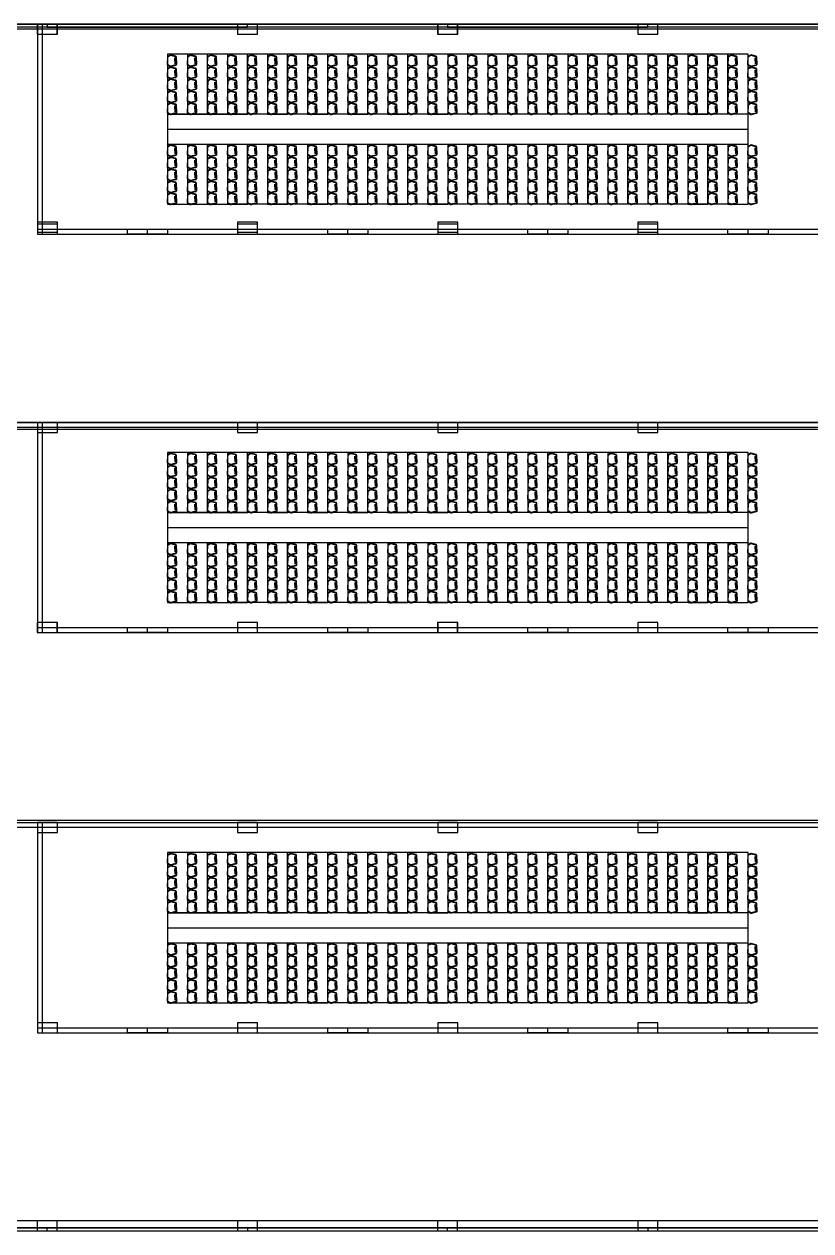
# Model space of a CAD drawing. Header units: millimetres. Extents: x 332 to 5606, y 276 to 1426.
# Drawn here: x 1451.5 to 1490.8, y 731.6 to 791.9 of the extents above; entities that cross this region are included whole.
import ezdxf

# ---------------------------------------------------------------- set-up
doc = ezdxf.new("R2010")
doc.units = ezdxf.units.MM

# ---------------------------------------------------------------- blocks, each defined once
blk = doc.blocks.new('Cadeira-Auditório-P1')
blk.add_line((0, 0.085), (-0.186, 0.085))
for points in [[(-0.235, 0.048), (-0.297, -0.195, 0.19305), (-0.292, -0.232), (-0.235, -0.334, 0.271204), (-0.191, -0.36), (0, -0.36)], [(-0.206, 0.04), (-0.268, -0.203, 0.19305), (-0.266, -0.217), (-0.186, -0.36, 0.221086)], [(0, 0.085), (-0.186, 0.085, 0.342369), (-0.235, 0.048)], [(0, 0.055), (-0.186, 0.055, 0.342369), (-0.206, 0.04, 0.342369)], [(0, 0.085), (0.187, 0.085, -0.342369), (0.235, 0.048)], [(0, 0.055), (0.187, 0.055, -0.342369), (0.206, 0.04, -0.342369)], [(0.235, 0.048), (0.298, -0.195, -0.19305), (0.293, -0.232), (0.236, -0.334, -0.271204), (0.192, -0.36), (0, -0.36)], [(0.206, 0.04), (0.269, -0.203, -0.19305), (0.267, -0.217), (0.187, -0.36, -0.271204)]]:
    blk.add_lwpolyline(points, format="xyb")
for points in [[(-0.145, 0), (0.142, 0)], [(-0.008, 0), (-0.145, 0)]]:
    blk.add_lwpolyline(points)

msp = doc.modelspace()

# ---------------------------------------------------------------- linework, layer by layer
for p, q in [((1552.766, 791.878), (1432.466, 791.878)), ((1442.616, 791.878), (1452.616, 791.878)), ((1453.116, 791.878), (1452.116, 791.878)), ((1452.116, 791.878), (1452.116, 791.378)), ((1453.123, 791.878), (1452.123, 791.878)), ((1452.123, 791.878), (1452.123, 791.378)), ((1452.616, 791.878), (1452.616, 791.728)), ((1453.116, 791.378), (1453.116, 791.878)), ((1453.123, 791.378), (1453.123, 791.878)), ((1463.116, 791.878), (1462.116, 791.878)), ((1462.116, 791.878), (1462.116, 791.378)), ((1463.123, 791.878), (1462.123, 791.878)), ((1462.123, 791.878), (1462.123, 791.378)), ((1462.616, 791.728), (1462.616, 791.878)), ((1462.616, 791.878), (1472.616, 791.878)), ((1463.116, 791.378), (1463.116, 791.878)), ((1463.123, 791.378), (1463.123, 791.878)), ((1473.116, 791.878), (1472.116, 791.878)), ((1472.116, 791.878), (1472.116, 791.378)), ((1473.123, 791.878), (1472.123, 791.878)), ((1472.123, 791.878), (1472.123, 791.378)), ((1472.616, 791.878), (1472.616, 791.728)), ((1473.116, 791.378), (1473.116, 791.878)), ((1473.123, 791.378), (1473.123, 791.878)), ((1483.116, 791.878), (1482.116, 791.878)), ((1482.116, 791.878), (1482.116, 791.378)), ((1483.123, 791.878), (1482.123, 791.878)), ((1482.123, 791.878), (1482.123, 791.378)), ((1482.616, 791.728), (1482.616, 791.878)), ((1482.616, 791.878), (1492.616, 791.878)), ((1483.116, 791.378), (1483.116, 791.878)), ((1483.123, 791.378), (1483.123, 791.878)), ((1552.616, 791.728), (1432.616, 791.728)), ((1452.116, 791.378), (1453.116, 791.378)), ((1452.123, 791.378), (1453.123, 791.378)), ((1452.616, 791.728), (1462.616, 791.728)), ((1462.116, 791.378), (1463.116, 791.378)), ((1462.123, 791.378), (1463.123, 791.378)), ((1472.116, 791.378), (1473.116, 791.378)), ((1472.123, 791.378), (1473.123, 791.378)), ((1472.616, 791.728), (1482.616, 791.728)), ((1482.116, 791.378), (1483.116, 791.378)), ((1482.123, 791.378), (1483.123, 791.378)), ((1453.123, 781.978), (1452.123, 781.978)), ((1452.123, 781.978), (1452.123, 781.478)), ((1453.123, 781.878), (1452.123, 781.878)), ((1452.123, 781.878), (1452.123, 781.378)), ((1453.123, 781.478), (1453.123, 781.978)), ((1453.123, 781.378), (1453.123, 781.878)), ((1463.123, 781.978), (1462.123, 781.978)), ((1462.123, 781.978), (1462.123, 781.478)), ((1463.123, 781.878), (1462.123, 781.878)), ((1462.123, 781.878), (1462.123, 781.378)), ((1463.123, 781.478), (1463.123, 781.978)), ((1463.123, 781.378), (1463.123, 781.878)), ((1473.123, 781.978), (1472.123, 781.978)), ((1472.123, 781.978), (1472.123, 781.478)), ((1473.123, 781.878), (1472.123, 781.878)), ((1472.123, 781.878), (1472.123, 781.378)), ((1473.123, 781.478), (1473.123, 781.978)), ((1473.123, 781.378), (1473.123, 781.878)), ((1483.123, 781.978), (1482.123, 781.978)), ((1482.123, 781.978), (1482.123, 781.478)), ((1483.123, 781.878), (1482.123, 781.878)), ((1482.123, 781.878), (1482.123, 781.378)), ((1483.123, 781.478), (1483.123, 781.978)), ((1483.123, 781.378), (1483.123, 781.878)), ((1452.123, 781.478), (1453.123, 781.478)), ((1452.123, 781.378), (1453.123, 781.378)), ((1462.123, 781.478), (1463.123, 781.478)), ((1462.123, 781.378), (1463.123, 781.378)), ((1472.123, 781.478), (1473.123, 781.478)), ((1472.123, 781.378), (1473.123, 781.378)), ((1482.123, 781.478), (1483.123, 781.478)), ((1482.123, 781.378), (1483.123, 781.378)), ((1453.123, 771.978), (1452.123, 771.978)), ((1452.123, 771.978), (1452.123, 771.478)), ((1453.123, 771.978), (1452.123, 771.978)), ((1452.123, 771.978), (1452.123, 771.478)), ((1453.123, 771.478), (1453.123, 771.978)), ((1453.123, 771.478), (1453.123, 771.978)), ((1463.123, 771.978), (1462.123, 771.978)), ((1462.123, 771.978), (1462.123, 771.478)), ((1463.123, 771.978), (1462.123, 771.978)), ((1462.123, 771.978), (1462.123, 771.478)), ((1463.123, 771.478), (1463.123, 771.978)), ((1463.123, 771.478), (1463.123, 771.978)), ((1473.123, 771.978), (1472.123, 771.978)), ((1472.123, 771.978), (1472.123, 771.478)), ((1473.123, 771.978), (1472.123, 771.978)), ((1472.123, 771.978), (1472.123, 771.478)), ((1473.123, 771.478), (1473.123, 771.978)), ((1473.123, 771.478), (1473.123, 771.978)), ((1483.123, 771.978), (1482.123, 771.978)), ((1482.123, 771.978), (1482.123, 771.478)), ((1483.123, 771.978), (1482.123, 771.978)), ((1482.123, 771.978), (1482.123, 771.478)), ((1483.123, 771.478), (1483.123, 771.978)), ((1483.123, 771.478), (1483.123, 771.978)), ((1452.123, 771.478), (1453.123, 771.478)), ((1452.123, 771.478), (1453.123, 771.478)), ((1462.123, 771.478), (1463.123, 771.478)), ((1462.123, 771.478), (1463.123, 771.478)), ((1472.123, 771.478), (1473.123, 771.478)), ((1472.123, 771.478), (1473.123, 771.478)), ((1482.123, 771.478), (1483.123, 771.478)), ((1482.123, 771.478), (1483.123, 771.478)), ((1453.116, 761.978), (1452.116, 761.978)), ((1452.116, 761.978), (1452.116, 761.478)), ((1453.123, 761.978), (1452.123, 761.978)), ((1452.123, 761.978), (1452.123, 761.478)), ((1453.116, 761.478), (1453.116, 761.978)), ((1453.123, 761.478), (1453.123, 761.978)), ((1463.116, 761.978), (1462.116, 761.978)), ((1462.116, 761.978), (1462.116, 761.478)), ((1463.123, 761.978), (1462.123, 761.978)), ((1462.123, 761.978), (1462.123, 761.478)), ((1463.116, 761.478), (1463.116, 761.978)), ((1463.123, 761.478), (1463.123, 761.978)), ((1473.116, 761.978), (1472.116, 761.978)), ((1472.116, 761.978), (1472.116, 761.478)), ((1473.123, 761.978), (1472.123, 761.978)), ((1472.123, 761.978), (1472.123, 761.478)), ((1473.116, 761.478), (1473.116, 761.978)), ((1473.123, 761.478), (1473.123, 761.978)), ((1483.116, 761.978), (1482.116, 761.978)), ((1482.116, 761.978), (1482.116, 761.478)), ((1483.123, 761.978), (1482.123, 761.978)), ((1482.123, 761.978), (1482.123, 761.478)), ((1483.116, 761.478), (1483.116, 761.978)), ((1483.123, 761.478), (1483.123, 761.978)), ((1452.116, 761.478), (1453.116, 761.478)), ((1452.123, 761.478), (1453.123, 761.478)), ((1462.116, 761.478), (1463.116, 761.478)), ((1462.123, 761.478), (1463.123, 761.478)), ((1472.116, 761.478), (1473.116, 761.478)), ((1472.123, 761.478), (1473.123, 761.478)), ((1482.116, 761.478), (1483.116, 761.478)), ((1482.123, 761.478), (1483.123, 761.478)), ((1453.123, 751.978), (1452.123, 751.978)), ((1452.123, 751.978), (1452.123, 751.478)), ((1453.123, 751.478), (1453.123, 751.978)), ((1463.123, 751.978), (1462.123, 751.978)), ((1462.123, 751.978), (1462.123, 751.478)), ((1463.123, 751.478), (1463.123, 751.978)), ((1473.123, 751.978), (1472.123, 751.978)), ((1472.123, 751.978), (1472.123, 751.478)), ((1473.123, 751.478), (1473.123, 751.978)), ((1483.123, 751.978), (1482.123, 751.978)), ((1482.123, 751.978), (1482.123, 751.478)), ((1483.123, 751.478), (1483.123, 751.978)), ((1452.123, 751.478), (1453.123, 751.478)), ((1462.123, 751.478), (1463.123, 751.478)), ((1472.123, 751.478), (1473.123, 751.478)), ((1482.123, 751.478), (1483.123, 751.478)), ((1453.123, 741.978), (1452.123, 741.978)), ((1452.123, 741.978), (1452.123, 741.478)), ((1453.123, 741.478), (1453.123, 741.978)), ((1463.123, 741.978), (1462.123, 741.978)), ((1462.123, 741.978), (1462.123, 741.478)), ((1463.123, 741.478), (1463.123, 741.978)), ((1473.123, 741.978), (1472.123, 741.978)), ((1472.123, 741.978), (1472.123, 741.478)), ((1473.123, 741.478), (1473.123, 741.978)), ((1483.123, 741.978), (1482.123, 741.978)), ((1482.123, 741.978), (1482.123, 741.478)), ((1483.123, 741.478), (1483.123, 741.978)), ((1452.123, 741.478), (1453.123, 741.478)), ((1462.123, 741.478), (1463.123, 741.478)), ((1472.123, 741.478), (1473.123, 741.478)), ((1482.123, 741.478), (1483.123, 741.478)), ((1453.116, 732.078), (1452.116, 732.078)), ((1452.116, 732.078), (1452.116, 731.578)), ((1453.116, 731.578), (1453.116, 732.078)), ((1463.116, 732.078), (1462.116, 732.078)), ((1462.116, 732.078), (1462.116, 731.578)), ((1463.116, 731.578), (1463.116, 732.078)), ((1473.116, 732.078), (1472.116, 732.078)), ((1472.116, 732.078), (1472.116, 731.578)), ((1473.116, 731.578), (1473.116, 732.078)), ((1483.116, 732.078), (1482.116, 732.078)), ((1482.116, 732.078), (1482.116, 731.578)), ((1483.116, 731.578), (1483.116, 732.078)), ((1432.466, 731.578), (1552.766, 731.578)), ((1432.616, 731.728), (1552.616, 731.728)), ((1442.616, 731.578), (1452.616, 731.578)), ((1452.116, 731.578), (1453.116, 731.578)), ((1452.616, 731.578), (1452.616, 731.728)), ((1452.616, 731.728), (1462.616, 731.728)), ((1462.116, 731.578), (1463.116, 731.578)), ((1462.616, 731.728), (1462.616, 731.578)), ((1462.616, 731.578), (1472.616, 731.578)), ((1472.116, 731.578), (1473.116, 731.578)), ((1472.616, 731.578), (1472.616, 731.728)), ((1472.616, 731.728), (1482.616, 731.728)), ((1482.116, 731.578), (1483.116, 731.578)), ((1482.616, 731.728), (1482.616, 731.578)), ((1482.616, 731.578), (1492.616, 731.578))]:
    msp.add_line(p, q)
at = {"color": 1}
for p, q in [((1452.123, 791.878), (1452.123, 781.378)), ((1452.373, 781.378), (1452.373, 791.878)), ((1542.123, 791.628), (1435.466, 791.628)), ((1452.123, 781.628), (1533.123, 781.628)), ((1452.123, 781.378), (1493.123, 781.378)), ((1452.123, 781.378), (1452.373, 781.378)), ((1452.123, 771.978), (1452.123, 761.478)), ((1452.373, 761.478), (1452.373, 771.978)), ((1542.123, 771.728), (1435.466, 771.728)), ((1452.123, 761.728), (1533.123, 761.728)), ((1452.123, 761.478), (1493.123, 761.478)), ((1452.123, 761.478), (1452.373, 761.478)), ((1452.123, 751.978), (1452.123, 741.478)), ((1452.373, 741.478), (1452.373, 751.978)), ((1542.123, 751.728), (1435.466, 751.728)), ((1452.123, 741.728), (1533.123, 741.728)), ((1452.123, 741.478), (1493.123, 741.478)), ((1452.123, 741.478), (1452.373, 741.478))]:
    msp.add_line(p, q, dxfattribs=at)
at = {"color": 3}
for p, q in [((1462.123, 790.378), (1458.623, 790.378)), ((1458.623, 790.378), (1458.623, 787.378)), ((1458.623, 790.378), (1458.623, 787.378)), ((1459.623, 790.378), (1459.623, 787.378)), ((1459.623, 790.378), (1459.623, 787.378)), ((1460.623, 787.378), (1460.623, 790.378)), ((1460.623, 787.378), (1460.623, 790.378)), ((1461.623, 790.378), (1461.623, 787.378)), ((1461.623, 790.378), (1461.623, 787.378)), ((1486.623, 790.378), (1462.123, 790.378)), ((1462.623, 787.378), (1462.623, 790.378)), ((1462.623, 787.378), (1462.623, 790.378)), ((1463.623, 790.378), (1463.623, 787.378)), ((1463.623, 790.378), (1463.623, 787.378)), ((1464.623, 787.378), (1464.623, 790.378)), ((1464.623, 787.378), (1464.623, 790.378)), ((1465.623, 790.378), (1465.623, 787.378)), ((1465.623, 790.378), (1465.623, 787.378)), ((1466.623, 787.378), (1466.623, 790.378)), ((1466.623, 787.378), (1466.623, 790.378)), ((1467.623, 790.378), (1467.623, 787.378)), ((1467.623, 790.378), (1467.623, 787.378)), ((1468.623, 787.378), (1468.623, 790.378)), ((1468.623, 787.378), (1468.623, 790.378)), ((1469.623, 790.378), (1469.623, 787.378)), ((1469.623, 790.378), (1469.623, 787.378)), ((1470.623, 787.378), (1470.623, 790.378)), ((1470.623, 787.378), (1470.623, 790.378)), ((1471.623, 790.378), (1471.623, 787.378)), ((1471.623, 790.378), (1471.623, 787.378)), ((1472.623, 790.378), (1472.623, 787.378)), ((1472.623, 790.378), (1472.623, 787.378)), ((1473.623, 787.378), (1473.623, 790.378)), ((1473.623, 787.378), (1473.623, 790.378)), ((1474.623, 790.378), (1474.623, 787.378)), ((1474.623, 790.378), (1474.623, 787.378)), ((1475.623, 787.378), (1475.623, 790.378)), ((1475.623, 787.378), (1475.623, 790.378)), ((1476.623, 790.378), (1476.623, 787.378)), ((1476.623, 790.378), (1476.623, 787.378)), ((1477.623, 787.378), (1477.623, 790.378)), ((1477.623, 787.378), (1477.623, 790.378)), ((1478.623, 790.378), (1478.623, 787.378)), ((1478.623, 790.378), (1478.623, 787.378)), ((1479.623, 787.378), (1479.623, 790.378)), ((1479.623, 787.378), (1479.623, 790.378)), ((1480.623, 790.378), (1480.623, 787.378)), ((1480.623, 790.378), (1480.623, 787.378)), ((1481.623, 787.378), (1481.623, 790.378)), ((1481.623, 787.378), (1481.623, 790.378)), ((1482.623, 790.378), (1482.623, 787.378)), ((1482.623, 790.378), (1482.623, 787.378)), ((1483.623, 787.378), (1483.623, 790.378)), ((1483.623, 787.378), (1483.623, 790.378)), ((1484.623, 790.378), (1484.623, 787.378)), ((1484.623, 790.378), (1484.623, 787.378)), ((1485.623, 787.378), (1485.623, 790.378)), ((1485.623, 787.378), (1485.623, 790.378)), ((1486.623, 787.378), (1486.623, 790.378)), ((1486.623, 790.378), (1486.623, 787.378)), ((1487.623, 790.378), (1486.623, 790.378)), ((1487.623, 787.378), (1487.623, 790.378)), ((1458.623, 787.378), (1458.623, 786.628)), ((1486.623, 787.378), (1458.623, 787.378)), ((1458.623, 787.378), (1462.123, 787.378)), ((1459.623, 787.378), (1460.623, 787.378)), ((1461.623, 787.378), (1462.623, 787.378)), ((1487.623, 787.378), (1462.123, 787.378)), ((1463.623, 787.378), (1464.623, 787.378)), ((1465.623, 787.378), (1466.623, 787.378)), ((1467.623, 787.378), (1468.623, 787.378)), ((1469.623, 787.378), (1470.623, 787.378)), ((1471.623, 787.378), (1472.623, 787.378)), ((1484.623, 787.378), (1485.623, 787.378)), ((1487.623, 786.628), (1487.623, 787.378)), ((1458.623, 786.628), (1487.623, 786.628)), ((1458.623, 786.628), (1458.623, 785.878)), ((1487.623, 785.878), (1487.623, 786.628)), ((1458.623, 785.878), (1487.623, 785.878)), ((1458.623, 785.878), (1458.623, 782.878)), ((1458.623, 785.878), (1459.623, 785.878)), ((1459.623, 785.878), (1459.623, 782.878)), ((1460.623, 782.878), (1460.623, 785.878)), ((1460.623, 785.878), (1461.623, 785.878)), ((1461.623, 785.878), (1461.623, 782.878)), ((1462.623, 782.878), (1462.623, 785.878)), ((1462.623, 785.878), (1463.623, 785.878)), ((1463.623, 785.878), (1463.623, 782.878)), ((1464.623, 782.878), (1464.623, 785.878)), ((1464.623, 785.878), (1465.623, 785.878)), ((1465.623, 785.878), (1465.623, 782.878)), ((1466.623, 782.878), (1466.623, 785.878)), ((1466.623, 785.878), (1467.623, 785.878)), ((1467.623, 785.878), (1467.623, 782.878)), ((1468.623, 782.878), (1468.623, 785.878)), ((1468.623, 785.878), (1469.623, 785.878)), ((1469.623, 785.878), (1469.623, 782.878)), ((1470.623, 782.878), (1470.623, 785.878)), ((1470.623, 785.878), (1471.623, 785.878)), ((1471.623, 785.878), (1471.623, 782.878)), ((1472.623, 785.878), (1472.623, 782.878)), ((1473.623, 782.878), (1473.623, 785.878)), ((1474.623, 785.878), (1474.623, 782.878)), ((1475.623, 782.878), (1475.623, 785.878)), ((1476.623, 785.878), (1476.623, 782.878)), ((1477.623, 782.878), (1477.623, 785.878)), ((1478.623, 785.878), (1478.623, 782.878)), ((1479.623, 782.878), (1479.623, 785.878)), ((1480.623, 785.878), (1480.623, 782.878)), ((1481.623, 782.878), (1481.623, 785.878)), ((1482.623, 785.878), (1482.623, 782.878)), ((1483.623, 782.878), (1483.623, 785.878)), ((1484.623, 785.878), (1484.623, 782.878)), ((1485.623, 782.878), (1485.623, 785.878)), ((1486.623, 785.878), (1486.623, 782.878)), ((1487.623, 782.878), (1487.623, 785.878)), ((1458.623, 782.878), (1462.123, 782.878)), ((1459.623, 782.878), (1460.623, 782.878)), ((1461.623, 782.878), (1462.623, 782.878)), ((1486.623, 782.878), (1462.123, 782.878)), ((1463.623, 782.878), (1464.623, 782.878)), ((1465.623, 782.878), (1466.623, 782.878)), ((1467.623, 782.878), (1468.623, 782.878)), ((1469.623, 782.878), (1470.623, 782.878)), ((1471.623, 782.878), (1472.623, 782.878)), ((1484.623, 782.878), (1485.623, 782.878)), ((1486.623, 782.878), (1487.623, 782.878)), ((1456.623, 781.378), (1456.623, 781.628)), ((1456.623, 781.628), (1457.623, 781.628)), ((1457.623, 781.378), (1457.623, 781.628)), ((1457.623, 781.628), (1458.623, 781.628)), ((1458.623, 781.628), (1458.623, 781.378)), ((1466.623, 781.378), (1466.623, 781.628)), ((1466.623, 781.628), (1467.623, 781.628)), ((1467.623, 781.378), (1467.623, 781.628)), ((1467.623, 781.628), (1468.623, 781.628)), ((1468.623, 781.628), (1468.623, 781.378)), ((1476.623, 781.378), (1476.623, 781.628)), ((1476.623, 781.628), (1477.623, 781.628)), ((1477.623, 781.378), (1477.623, 781.628)), ((1477.623, 781.628), (1478.623, 781.628)), ((1478.623, 781.628), (1478.623, 781.378)), ((1486.623, 781.378), (1486.623, 781.628)), ((1486.623, 781.628), (1487.623, 781.628)), ((1487.623, 781.378), (1487.623, 781.628)), ((1487.623, 781.628), (1488.623, 781.628)), ((1488.623, 781.628), (1488.623, 781.378)), ((1457.623, 781.378), (1456.623, 781.378)), ((1458.623, 781.378), (1457.623, 781.378)), ((1467.623, 781.378), (1466.623, 781.378)), ((1468.623, 781.378), (1467.623, 781.378)), ((1477.623, 781.378), (1476.623, 781.378)), ((1478.623, 781.378), (1477.623, 781.378)), ((1487.623, 781.378), (1486.623, 781.378)), ((1488.623, 781.378), (1487.623, 781.378)), ((1462.123, 770.478), (1458.623, 770.478)), ((1458.623, 770.478), (1458.623, 767.478)), ((1458.623, 770.478), (1458.623, 767.478)), ((1459.623, 770.478), (1459.623, 767.478)), ((1459.623, 770.478), (1459.623, 767.478)), ((1460.623, 767.478), (1460.623, 770.478)), ((1460.623, 767.478), (1460.623, 770.478)), ((1461.623, 770.478), (1461.623, 767.478)), ((1461.623, 770.478), (1461.623, 767.478)), ((1486.623, 770.478), (1462.123, 770.478)), ((1462.623, 767.478), (1462.623, 770.478)), ((1462.623, 767.478), (1462.623, 770.478)), ((1463.623, 770.478), (1463.623, 767.478)), ((1463.623, 770.478), (1463.623, 767.478)), ((1464.623, 767.478), (1464.623, 770.478)), ((1464.623, 767.478), (1464.623, 770.478)), ((1465.623, 770.478), (1465.623, 767.478)), ((1465.623, 770.478), (1465.623, 767.478)), ((1466.623, 767.478), (1466.623, 770.478)), ((1466.623, 767.478), (1466.623, 770.478)), ((1467.623, 770.478), (1467.623, 767.478)), ((1467.623, 770.478), (1467.623, 767.478)), ((1468.623, 767.478), (1468.623, 770.478)), ((1468.623, 767.478), (1468.623, 770.478)), ((1469.623, 770.478), (1469.623, 767.478)), ((1469.623, 770.478), (1469.623, 767.478)), ((1470.623, 767.478), (1470.623, 770.478)), ((1470.623, 767.478), (1470.623, 770.478)), ((1471.623, 770.478), (1471.623, 767.478)), ((1471.623, 770.478), (1471.623, 767.478)), ((1472.623, 770.478), (1472.623, 767.478)), ((1472.623, 770.478), (1472.623, 767.478)), ((1473.623, 767.478), (1473.623, 770.478)), ((1473.623, 767.478), (1473.623, 770.478)), ((1474.623, 770.478), (1474.623, 767.478)), ((1474.623, 770.478), (1474.623, 767.478)), ((1475.623, 767.478), (1475.623, 770.478)), ((1475.623, 767.478), (1475.623, 770.478)), ((1476.623, 770.478), (1476.623, 767.478)), ((1476.623, 770.478), (1476.623, 767.478)), ((1477.623, 767.478), (1477.623, 770.478)), ((1477.623, 767.478), (1477.623, 770.478)), ((1478.623, 770.478), (1478.623, 767.478)), ((1478.623, 770.478), (1478.623, 767.478)), ((1479.623, 767.478), (1479.623, 770.478)), ((1479.623, 767.478), (1479.623, 770.478)), ((1480.623, 770.478), (1480.623, 767.478)), ((1480.623, 770.478), (1480.623, 767.478)), ((1481.623, 767.478), (1481.623, 770.478)), ((1481.623, 767.478), (1481.623, 770.478)), ((1482.623, 770.478), (1482.623, 767.478)), ((1482.623, 770.478), (1482.623, 767.478)), ((1483.623, 767.478), (1483.623, 770.478)), ((1483.623, 767.478), (1483.623, 770.478)), ((1484.623, 770.478), (1484.623, 767.478)), ((1484.623, 770.478), (1484.623, 767.478)), ((1485.623, 767.478), (1485.623, 770.478)), ((1485.623, 767.478), (1485.623, 770.478)), ((1486.623, 767.478), (1486.623, 770.478)), ((1486.623, 770.478), (1486.623, 767.478)), ((1487.623, 770.478), (1486.623, 770.478)), ((1487.623, 767.478), (1487.623, 770.478)), ((1458.623, 767.478), (1458.623, 766.728)), ((1486.623, 767.478), (1458.623, 767.478)), ((1458.623, 767.478), (1462.123, 767.478)), ((1459.623, 767.478), (1460.623, 767.478)), ((1461.623, 767.478), (1462.623, 767.478)), ((1487.623, 767.478), (1462.123, 767.478)), ((1463.623, 767.478), (1464.623, 767.478)), ((1465.623, 767.478), (1466.623, 767.478)), ((1467.623, 767.478), (1468.623, 767.478)), ((1469.623, 767.478), (1470.623, 767.478)), ((1471.623, 767.478), (1472.623, 767.478)), ((1484.623, 767.478), (1485.623, 767.478)), ((1487.623, 766.728), (1487.623, 767.478)), ((1458.623, 766.728), (1487.623, 766.728)), ((1458.623, 766.728), (1458.623, 765.978)), ((1487.623, 765.978), (1487.623, 766.728)), ((1458.623, 765.978), (1487.623, 765.978)), ((1458.623, 765.978), (1458.623, 762.978)), ((1458.623, 765.978), (1459.623, 765.978)), ((1459.623, 765.978), (1459.623, 762.978)), ((1460.623, 762.978), (1460.623, 765.978)), ((1460.623, 765.978), (1461.623, 765.978)), ((1461.623, 765.978), (1461.623, 762.978)), ((1462.623, 762.978), (1462.623, 765.978)), ((1462.623, 765.978), (1463.623, 765.978)), ((1463.623, 765.978), (1463.623, 762.978)), ((1464.623, 762.978), (1464.623, 765.978)), ((1464.623, 765.978), (1465.623, 765.978)), ((1465.623, 765.978), (1465.623, 762.978)), ((1466.623, 762.978), (1466.623, 765.978)), ((1466.623, 765.978), (1467.623, 765.978)), ((1467.623, 765.978), (1467.623, 762.978)), ((1468.623, 762.978), (1468.623, 765.978)), ((1468.623, 765.978), (1469.623, 765.978)), ((1469.623, 765.978), (1469.623, 762.978)), ((1470.623, 762.978), (1470.623, 765.978)), ((1470.623, 765.978), (1471.623, 765.978)), ((1471.623, 765.978), (1471.623, 762.978)), ((1472.623, 765.978), (1472.623, 762.978)), ((1473.623, 762.978), (1473.623, 765.978)), ((1474.623, 765.978), (1474.623, 762.978)), ((1475.623, 762.978), (1475.623, 765.978)), ((1476.623, 765.978), (1476.623, 762.978)), ((1477.623, 762.978), (1477.623, 765.978)), ((1478.623, 765.978), (1478.623, 762.978)), ((1479.623, 762.978), (1479.623, 765.978)), ((1480.623, 765.978), (1480.623, 762.978)), ((1481.623, 762.978), (1481.623, 765.978)), ((1482.623, 765.978), (1482.623, 762.978)), ((1483.623, 762.978), (1483.623, 765.978)), ((1484.623, 765.978), (1484.623, 762.978)), ((1485.623, 762.978), (1485.623, 765.978)), ((1486.623, 765.978), (1486.623, 762.978)), ((1487.623, 762.978), (1487.623, 765.978)), ((1458.623, 762.978), (1462.123, 762.978)), ((1459.623, 762.978), (1460.623, 762.978)), ((1461.623, 762.978), (1462.623, 762.978)), ((1486.623, 762.978), (1462.123, 762.978)), ((1463.623, 762.978), (1464.623, 762.978)), ((1465.623, 762.978), (1466.623, 762.978)), ((1467.623, 762.978), (1468.623, 762.978)), ((1469.623, 762.978), (1470.623, 762.978)), ((1471.623, 762.978), (1472.623, 762.978)), ((1484.623, 762.978), (1485.623, 762.978)), ((1486.623, 762.978), (1487.623, 762.978)), ((1456.623, 761.478), (1456.623, 761.728)), ((1456.623, 761.728), (1457.623, 761.728)), ((1457.623, 761.478), (1457.623, 761.728)), ((1457.623, 761.728), (1458.623, 761.728)), ((1458.623, 761.728), (1458.623, 761.478)), ((1466.623, 761.478), (1466.623, 761.728)), ((1466.623, 761.728), (1467.623, 761.728)), ((1467.623, 761.478), (1467.623, 761.728)), ((1467.623, 761.728), (1468.623, 761.728)), ((1468.623, 761.728), (1468.623, 761.478)), ((1476.623, 761.478), (1476.623, 761.728)), ((1476.623, 761.728), (1477.623, 761.728)), ((1477.623, 761.478), (1477.623, 761.728)), ((1477.623, 761.728), (1478.623, 761.728)), ((1478.623, 761.728), (1478.623, 761.478)), ((1486.623, 761.478), (1486.623, 761.728)), ((1486.623, 761.728), (1487.623, 761.728)), ((1487.623, 761.478), (1487.623, 761.728)), ((1487.623, 761.728), (1488.623, 761.728)), ((1488.623, 761.728), (1488.623, 761.478)), ((1457.623, 761.478), (1456.623, 761.478)), ((1458.623, 761.478), (1457.623, 761.478)), ((1467.623, 761.478), (1466.623, 761.478)), ((1468.623, 761.478), (1467.623, 761.478)), ((1477.623, 761.478), (1476.623, 761.478)), ((1478.623, 761.478), (1477.623, 761.478)), ((1487.623, 761.478), (1486.623, 761.478)), ((1488.623, 761.478), (1487.623, 761.478)), ((1462.123, 750.478), (1458.623, 750.478)), ((1458.623, 750.478), (1458.623, 747.478)), ((1458.623, 750.478), (1458.623, 747.478)), ((1459.623, 750.478), (1459.623, 747.478)), ((1459.623, 750.478), (1459.623, 747.478)), ((1460.623, 747.478), (1460.623, 750.478)), ((1460.623, 747.478), (1460.623, 750.478)), ((1461.623, 750.478), (1461.623, 747.478)), ((1461.623, 750.478), (1461.623, 747.478)), ((1486.623, 750.478), (1462.123, 750.478)), ((1462.623, 747.478), (1462.623, 750.478)), ((1462.623, 747.478), (1462.623, 750.478)), ((1463.623, 750.478), (1463.623, 747.478)), ((1463.623, 750.478), (1463.623, 747.478)), ((1464.623, 747.478), (1464.623, 750.478)), ((1464.623, 747.478), (1464.623, 750.478)), ((1465.623, 750.478), (1465.623, 747.478)), ((1465.623, 750.478), (1465.623, 747.478)), ((1466.623, 747.478), (1466.623, 750.478)), ((1466.623, 747.478), (1466.623, 750.478)), ((1467.623, 750.478), (1467.623, 747.478)), ((1467.623, 750.478), (1467.623, 747.478)), ((1468.623, 747.478), (1468.623, 750.478)), ((1468.623, 747.478), (1468.623, 750.478)), ((1469.623, 750.478), (1469.623, 747.478)), ((1469.623, 750.478), (1469.623, 747.478)), ((1470.623, 747.478), (1470.623, 750.478)), ((1470.623, 747.478), (1470.623, 750.478)), ((1471.623, 750.478), (1471.623, 747.478)), ((1471.623, 750.478), (1471.623, 747.478)), ((1472.623, 750.478), (1472.623, 747.478)), ((1472.623, 750.478), (1472.623, 747.478)), ((1473.623, 747.478), (1473.623, 750.478)), ((1473.623, 747.478), (1473.623, 750.478)), ((1474.623, 750.478), (1474.623, 747.478)), ((1474.623, 750.478), (1474.623, 747.478)), ((1475.623, 747.478), (1475.623, 750.478)), ((1475.623, 747.478), (1475.623, 750.478)), ((1476.623, 750.478), (1476.623, 747.478)), ((1476.623, 750.478), (1476.623, 747.478)), ((1477.623, 747.478), (1477.623, 750.478)), ((1477.623, 747.478), (1477.623, 750.478)), ((1478.623, 750.478), (1478.623, 747.478)), ((1478.623, 750.478), (1478.623, 747.478)), ((1479.623, 747.478), (1479.623, 750.478)), ((1479.623, 747.478), (1479.623, 750.478)), ((1480.623, 750.478), (1480.623, 747.478)), ((1480.623, 750.478), (1480.623, 747.478)), ((1481.623, 747.478), (1481.623, 750.478)), ((1481.623, 747.478), (1481.623, 750.478)), ((1482.623, 750.478), (1482.623, 747.478)), ((1482.623, 750.478), (1482.623, 747.478)), ((1483.623, 747.478), (1483.623, 750.478)), ((1483.623, 747.478), (1483.623, 750.478)), ((1484.623, 750.478), (1484.623, 747.478)), ((1484.623, 750.478), (1484.623, 747.478)), ((1485.623, 747.478), (1485.623, 750.478)), ((1485.623, 747.478), (1485.623, 750.478)), ((1486.623, 747.478), (1486.623, 750.478)), ((1486.623, 750.478), (1486.623, 747.478)), ((1487.623, 750.478), (1486.623, 750.478)), ((1487.623, 747.478), (1487.623, 750.478)), ((1458.623, 747.478), (1458.623, 746.728)), ((1486.623, 747.478), (1458.623, 747.478)), ((1458.623, 747.478), (1462.123, 747.478)), ((1459.623, 747.478), (1460.623, 747.478)), ((1461.623, 747.478), (1462.623, 747.478)), ((1487.623, 747.478), (1462.123, 747.478)), ((1463.623, 747.478), (1464.623, 747.478)), ((1465.623, 747.478), (1466.623, 747.478)), ((1467.623, 747.478), (1468.623, 747.478)), ((1469.623, 747.478), (1470.623, 747.478)), ((1471.623, 747.478), (1472.623, 747.478)), ((1484.623, 747.478), (1485.623, 747.478)), ((1487.623, 746.728), (1487.623, 747.478)), ((1458.623, 746.728), (1487.623, 746.728)), ((1458.623, 746.728), (1458.623, 745.978)), ((1487.623, 745.978), (1487.623, 746.728)), ((1458.623, 745.978), (1487.623, 745.978)), ((1458.623, 745.978), (1458.623, 742.978)), ((1458.623, 745.978), (1459.623, 745.978)), ((1459.623, 745.978), (1459.623, 742.978)), ((1460.623, 742.978), (1460.623, 745.978)), ((1460.623, 745.978), (1461.623, 745.978)), ((1461.623, 745.978), (1461.623, 742.978)), ((1462.623, 742.978), (1462.623, 745.978)), ((1462.623, 745.978), (1463.623, 745.978)), ((1463.623, 745.978), (1463.623, 742.978)), ((1464.623, 742.978), (1464.623, 745.978)), ((1464.623, 745.978), (1465.623, 745.978)), ((1465.623, 745.978), (1465.623, 742.978)), ((1466.623, 742.978), (1466.623, 745.978)), ((1466.623, 745.978), (1467.623, 745.978)), ((1467.623, 745.978), (1467.623, 742.978)), ((1468.623, 742.978), (1468.623, 745.978)), ((1468.623, 745.978), (1469.623, 745.978)), ((1469.623, 745.978), (1469.623, 742.978)), ((1470.623, 742.978), (1470.623, 745.978)), ((1470.623, 745.978), (1471.623, 745.978)), ((1471.623, 745.978), (1471.623, 742.978)), ((1472.623, 745.978), (1472.623, 742.978)), ((1473.623, 742.978), (1473.623, 745.978)), ((1474.623, 745.978), (1474.623, 742.978)), ((1475.623, 742.978), (1475.623, 745.978)), ((1476.623, 745.978), (1476.623, 742.978)), ((1477.623, 742.978), (1477.623, 745.978)), ((1478.623, 745.978), (1478.623, 742.978)), ((1479.623, 742.978), (1479.623, 745.978)), ((1480.623, 745.978), (1480.623, 742.978)), ((1481.623, 742.978), (1481.623, 745.978)), ((1482.623, 745.978), (1482.623, 742.978)), ((1483.623, 742.978), (1483.623, 745.978)), ((1484.623, 745.978), (1484.623, 742.978)), ((1485.623, 742.978), (1485.623, 745.978)), ((1486.623, 745.978), (1486.623, 742.978)), ((1487.623, 742.978), (1487.623, 745.978)), ((1458.623, 742.978), (1462.123, 742.978)), ((1459.623, 742.978), (1460.623, 742.978)), ((1461.623, 742.978), (1462.623, 742.978)), ((1486.623, 742.978), (1462.123, 742.978)), ((1463.623, 742.978), (1464.623, 742.978)), ((1465.623, 742.978), (1466.623, 742.978)), ((1467.623, 742.978), (1468.623, 742.978)), ((1469.623, 742.978), (1470.623, 742.978)), ((1471.623, 742.978), (1472.623, 742.978)), ((1484.623, 742.978), (1485.623, 742.978)), ((1486.623, 742.978), (1487.623, 742.978)), ((1456.623, 741.478), (1456.623, 741.728)), ((1456.623, 741.728), (1457.623, 741.728)), ((1457.623, 741.478), (1457.623, 741.728)), ((1457.623, 741.728), (1458.623, 741.728)), ((1458.623, 741.728), (1458.623, 741.478)), ((1466.623, 741.478), (1466.623, 741.728)), ((1466.623, 741.728), (1467.623, 741.728)), ((1467.623, 741.478), (1467.623, 741.728)), ((1467.623, 741.728), (1468.623, 741.728)), ((1468.623, 741.728), (1468.623, 741.478)), ((1476.623, 741.478), (1476.623, 741.728)), ((1476.623, 741.728), (1477.623, 741.728)), ((1477.623, 741.478), (1477.623, 741.728)), ((1477.623, 741.728), (1478.623, 741.728)), ((1478.623, 741.728), (1478.623, 741.478)), ((1486.623, 741.478), (1486.623, 741.728)), ((1486.623, 741.728), (1487.623, 741.728)), ((1487.623, 741.478), (1487.623, 741.728)), ((1487.623, 741.728), (1488.623, 741.728)), ((1488.623, 741.728), (1488.623, 741.478)), ((1457.623, 741.478), (1456.623, 741.478)), ((1458.623, 741.478), (1457.623, 741.478)), ((1467.623, 741.478), (1466.623, 741.478)), ((1468.623, 741.478), (1467.623, 741.478)), ((1477.623, 741.478), (1476.623, 741.478)), ((1478.623, 741.478), (1477.623, 741.478)), ((1487.623, 741.478), (1486.623, 741.478)), ((1488.623, 741.478), (1487.623, 741.478))]:
    msp.add_line(p, q, dxfattribs=at)
at = {"color": 7, "true_color": 0xffffff}
for p, q in [((1552.616, 771.978), (1432.616, 771.978)), ((1552.616, 752.078), (1432.616, 752.078)), ((1552.616, 732.078), (1432.616, 732.078))]:
    msp.add_line(p, q, dxfattribs=at)
at = {"color": 1, "lineweight": -3}
for points in [[(1432.616, 791.878), (1552.616, 791.878), (1552.616, 771.628), (1432.616, 771.628)], [(1432.616, 771.978), (1552.616, 771.978), (1552.616, 751.728), (1432.616, 751.728)], [(1432.616, 751.978), (1552.616, 751.978), (1552.616, 731.728), (1432.616, 731.728)]]:
    msp.add_lwpolyline(points, close=True, dxfattribs=at)

# ---------------------------------------------------------------- block references
at = {"color": 3, "rotation": 270}
for p in [(1458.982, 790.044), (1459.981, 790.044), (1460.986, 790.044), (1461.986, 790.044), (1462.989, 790.044), (1463.99, 790.044), (1464.988, 790.044), (1465.989, 790.044), (1466.99, 790.044), (1467.988, 790.044), (1468.989, 790.044), (1469.99, 790.044), (1470.988, 790.044), (1471.989, 790.044), (1472.99, 790.048), (1473.987, 790.044), (1474.989, 790.044), (1475.99, 790.044), (1476.989, 790.044), (1477.989, 790.044), (1479, 790.044), (1479.995, 790.044), (1480.985, 790.044), (1481.99, 790.044), (1482.991, 790.044), (1483.992, 790.044), (1484.992, 790.044), (1485.989, 790.044), (1486.992, 790.044), (1487.977, 790.042), (1458.98, 789.438), (1459.979, 789.438), (1460.983, 789.438), (1461.984, 789.438), (1462.986, 789.438), (1463.988, 789.438), (1464.986, 789.438), (1465.987, 789.438), (1466.988, 789.438), (1467.986, 789.438), (1468.986, 789.438), (1469.988, 789.438), (1470.986, 789.438), (1471.986, 789.438), (1472.988, 789.441), (1473.985, 789.438), (1474.986, 789.438), (1475.988, 789.438), (1476.986, 789.438), (1477.987, 789.438), (1478.997, 789.438), (1479.993, 789.438), (1480.983, 789.438), (1481.987, 789.438), (1482.988, 789.438), (1483.989, 789.438), (1484.989, 789.438), (1485.987, 789.438), (1486.99, 789.438), (1487.975, 789.436), (1458.988, 788.839), (1459.986, 788.839), (1460.991, 788.839), (1461.992, 788.839), (1462.994, 788.839), (1463.996, 788.839), (1464.993, 788.839), (1465.995, 788.839), (1466.995, 788.839), (1467.994, 788.839), (1468.994, 788.839), (1469.996, 788.839), (1470.994, 788.839), (1471.994, 788.839), (1472.996, 788.842), (1473.993, 788.839), (1474.994, 788.839), (1475.996, 788.839), (1476.994, 788.839), (1477.994, 788.839), (1479.005, 788.839), (1480, 788.839), (1480.991, 788.839), (1481.995, 788.839), (1482.996, 788.839), (1483.997, 788.839), (1484.997, 788.839), (1485.995, 788.839), (1486.997, 788.839), (1487.983, 788.837), (1458.982, 788.239), (1459.981, 788.239), (1460.986, 788.239), (1461.986, 788.239), (1462.989, 788.239), (1463.99, 788.239), (1464.988, 788.239), (1465.989, 788.239), (1466.99, 788.239), (1467.989, 788.239), (1468.989, 788.239), (1469.991, 788.239), (1470.988, 788.239), (1471.989, 788.239), (1472.991, 788.242), (1473.988, 788.239), (1474.989, 788.239), (1475.991, 788.239), (1476.989, 788.239), (1477.989, 788.239), (1479, 788.239), (1479.995, 788.239), (1480.985, 788.239), (1481.99, 788.239), (1482.991, 788.239), (1483.992, 788.239), (1484.992, 788.239), (1485.989, 788.239), (1486.992, 788.239), (1487.978, 788.237), (1458.988, 787.644), (1459.986, 787.644), (1460.991, 787.644), (1461.992, 787.644), (1462.994, 787.644), (1463.996, 787.644), (1464.993, 787.644), (1465.995, 787.644), (1466.995, 787.644), (1467.994, 787.644), (1468.994, 787.644), (1469.996, 787.644), (1470.994, 787.644), (1471.994, 787.644), (1472.996, 787.647), (1473.993, 787.644), (1474.994, 787.644), (1475.996, 787.644), (1476.994, 787.644), (1477.994, 787.644), (1479.005, 787.644), (1480, 787.644), (1480.991, 787.644), (1481.995, 787.644), (1482.996, 787.644), (1483.997, 787.644), (1484.997, 787.644), (1485.995, 787.644), (1486.997, 787.644), (1487.983, 787.642), (1458.982, 785.544), (1459.981, 785.544), (1460.986, 785.544), (1461.986, 785.544), (1462.989, 785.544), (1463.99, 785.544), (1464.988, 785.544), (1465.989, 785.544), (1466.99, 785.544), (1467.988, 785.544), (1468.989, 785.544), (1469.99, 785.544), (1470.988, 785.544), (1471.989, 785.544), (1472.991, 785.548), (1473.987, 785.544), (1474.989, 785.544), (1475.99, 785.544), (1476.989, 785.544), (1477.989, 785.544), (1479, 785.544), (1479.995, 785.544), (1480.985, 785.544), (1481.99, 785.544), (1482.991, 785.544), (1483.992, 785.544), (1484.992, 785.544), (1485.989, 785.544), (1486.992, 785.544), (1487.977, 785.544), (1458.98, 784.938), (1459.979, 784.938), (1460.983, 784.938), (1461.984, 784.938), (1462.986, 784.938), (1463.988, 784.938), (1464.986, 784.938), (1465.987, 784.938), (1466.988, 784.938), (1467.986, 784.938), (1468.986, 784.938), (1469.988, 784.938), (1470.986, 784.938), (1471.986, 784.938), (1472.988, 784.941), (1473.985, 784.938), (1474.986, 784.938), (1475.988, 784.938), (1476.986, 784.938), (1477.987, 784.938), (1478.997, 784.938), (1479.993, 784.938), (1480.983, 784.938), (1481.987, 784.938), (1482.988, 784.938), (1483.989, 784.938), (1484.989, 784.938), (1485.987, 784.938), (1486.99, 784.938), (1487.975, 784.938), (1458.988, 784.339), (1459.986, 784.339), (1460.991, 784.339), (1461.992, 784.339), (1462.994, 784.339), (1463.996, 784.339), (1464.993, 784.339), (1465.995, 784.339), (1466.995, 784.339), (1467.994, 784.339), (1468.994, 784.339), (1469.996, 784.339), (1470.994, 784.339), (1471.994, 784.339), (1472.996, 784.342), (1473.993, 784.339), (1474.994, 784.339), (1475.996, 784.339), (1476.994, 784.339), (1477.994, 784.339), (1479.005, 784.339), (1480, 784.339), (1480.991, 784.339), (1481.995, 784.339), (1482.996, 784.339), (1483.997, 784.339), (1484.997, 784.339), (1485.995, 784.339), (1486.997, 784.339), (1487.983, 784.339), (1458.982, 783.739), (1459.981, 783.739), (1460.986, 783.739), (1461.986, 783.739), (1462.989, 783.739), (1463.99, 783.739), (1464.988, 783.739), (1465.989, 783.739), (1466.99, 783.739), (1467.989, 783.739), (1468.989, 783.739), (1469.991, 783.739), (1470.988, 783.739), (1471.989, 783.739), (1472.991, 783.742), (1473.988, 783.739), (1474.989, 783.739), (1475.991, 783.739), (1476.989, 783.739), (1477.989, 783.739), (1479, 783.739), (1479.995, 783.739), (1480.985, 783.739), (1481.99, 783.739), (1482.991, 783.739), (1483.992, 783.739), (1484.992, 783.739), (1485.989, 783.739), (1486.992, 783.739), (1487.978, 783.739), (1458.988, 783.144), (1459.986, 783.144), (1460.991, 783.144), (1461.992, 783.144), (1462.994, 783.144), (1463.996, 783.144), (1464.993, 783.144), (1465.995, 783.144), (1466.995, 783.144), (1467.994, 783.144), (1468.994, 783.144), (1469.996, 783.144), (1470.994, 783.144), (1471.994, 783.144), (1472.996, 783.147), (1473.993, 783.144), (1474.994, 783.144), (1475.996, 783.144), (1476.994, 783.144), (1477.994, 783.144), (1479.005, 783.144), (1480, 783.144), (1480.991, 783.144), (1481.995, 783.144), (1482.996, 783.144), (1483.997, 783.144), (1484.997, 783.144), (1485.995, 783.144), (1486.997, 783.144), (1487.983, 783.144), (1458.982, 770.144), (1459.981, 770.144), (1460.986, 770.144), (1461.986, 770.144), (1462.989, 770.144), (1463.99, 770.144), (1464.988, 770.144), (1465.989, 770.144), (1466.99, 770.144), (1467.988, 770.144), (1468.989, 770.144), (1469.99, 770.144), (1470.988, 770.144), (1471.989, 770.144), (1472.99, 770.148), (1473.987, 770.144), (1474.989, 770.144), (1475.99, 770.144), (1476.989, 770.144), (1477.989, 770.144), (1479, 770.144), (1479.995, 770.144), (1480.985, 770.144), (1481.99, 770.144), (1482.991, 770.144), (1483.992, 770.144), (1484.992, 770.144), (1485.989, 770.144), (1486.992, 770.144), (1487.977, 770.142), (1458.98, 769.538), (1459.979, 769.538), (1460.983, 769.538), (1461.984, 769.538), (1462.986, 769.538), (1463.988, 769.538), (1464.986, 769.538), (1465.987, 769.538), (1466.988, 769.538), (1467.986, 769.538), (1468.986, 769.538), (1469.988, 769.538), (1470.986, 769.538), (1471.986, 769.538), (1472.988, 769.541), (1473.985, 769.538), (1474.986, 769.538), (1475.988, 769.538), (1476.986, 769.538), (1477.987, 769.538), (1478.997, 769.538), (1479.993, 769.538), (1480.983, 769.538), (1481.987, 769.538), (1482.988, 769.538), (1483.989, 769.538), (1484.989, 769.538), (1485.987, 769.538), (1486.99, 769.538), (1487.975, 769.536), (1458.988, 768.939), (1459.986, 768.939), (1460.991, 768.939), (1461.992, 768.939), (1462.994, 768.939), (1463.996, 768.939), (1464.993, 768.939), (1465.995, 768.939), (1466.995, 768.939), (1467.994, 768.939), (1468.994, 768.939), (1469.996, 768.939), (1470.994, 768.939), (1471.994, 768.939), (1472.996, 768.942), (1473.993, 768.939), (1474.994, 768.939), (1475.996, 768.939), (1476.994, 768.939), (1477.994, 768.939), (1479.005, 768.939), (1480, 768.939), (1480.991, 768.939), (1481.995, 768.939), (1482.996, 768.939), (1483.997, 768.939), (1484.997, 768.939), (1485.995, 768.939), (1486.997, 768.939), (1487.983, 768.937), (1458.982, 768.339), (1459.981, 768.339), (1460.986, 768.339), (1461.986, 768.339), (1462.989, 768.339), (1463.99, 768.339), (1464.988, 768.339), (1465.989, 768.339), (1466.99, 768.339), (1467.989, 768.339), (1468.989, 768.339), (1469.991, 768.339), (1470.988, 768.339), (1471.989, 768.339), (1472.991, 768.342), (1473.988, 768.339), (1474.989, 768.339), (1475.991, 768.339), (1476.989, 768.339), (1477.989, 768.339), (1479, 768.339), (1479.995, 768.339), (1480.985, 768.339), (1481.99, 768.339), (1482.991, 768.339), (1483.992, 768.339), (1484.992, 768.339), (1485.989, 768.339), (1486.992, 768.339), (1487.978, 768.337), (1458.988, 767.744), (1459.986, 767.744), (1460.991, 767.744), (1461.992, 767.744), (1462.994, 767.744), (1463.996, 767.744), (1464.993, 767.744), (1465.995, 767.744), (1466.995, 767.744), (1467.994, 767.744), (1468.994, 767.744), (1469.996, 767.744), (1470.994, 767.744), (1471.994, 767.744), (1472.996, 767.747), (1473.993, 767.744), (1474.994, 767.744), (1475.996, 767.744), (1476.994, 767.744), (1477.994, 767.744), (1479.005, 767.744), (1480, 767.744), (1480.991, 767.744), (1481.995, 767.744), (1482.996, 767.744), (1483.997, 767.744), (1484.997, 767.744), (1485.995, 767.744), (1486.997, 767.744), (1487.983, 767.742), (1458.982, 765.644), (1459.981, 765.644), (1460.986, 765.644), (1461.986, 765.644), (1462.989, 765.644), (1463.99, 765.644), (1464.988, 765.644), (1465.989, 765.644), (1466.99, 765.644), (1467.988, 765.644), (1468.989, 765.644), (1469.99, 765.644), (1470.988, 765.644), (1471.989, 765.644), (1472.991, 765.648), (1473.987, 765.644), (1474.989, 765.644), (1475.99, 765.644), (1476.989, 765.644), (1477.989, 765.644), (1479, 765.644), (1479.995, 765.644), (1480.985, 765.644), (1481.99, 765.644), (1482.991, 765.644), (1483.992, 765.644), (1484.992, 765.644), (1485.989, 765.644), (1486.992, 765.644), (1487.977, 765.644), (1458.98, 765.038), (1459.979, 765.038), (1460.983, 765.038), (1461.984, 765.038), (1462.986, 765.038), (1463.988, 765.038), (1464.986, 765.038), (1465.987, 765.038), (1466.988, 765.038), (1467.986, 765.038), (1468.986, 765.038), (1469.988, 765.038), (1470.986, 765.038), (1471.986, 765.038), (1472.988, 765.041), (1473.985, 765.038), (1474.986, 765.038), (1475.988, 765.038), (1476.986, 765.038), (1477.987, 765.038), (1478.997, 765.038), (1479.993, 765.038), (1480.983, 765.038), (1481.987, 765.038), (1482.988, 765.038), (1483.989, 765.038), (1484.989, 765.038), (1485.987, 765.038), (1486.99, 765.038), (1487.975, 765.038), (1458.988, 764.439), (1459.986, 764.439), (1460.991, 764.439), (1461.992, 764.439), (1462.994, 764.439), (1463.996, 764.439), (1464.993, 764.439), (1465.995, 764.439), (1466.995, 764.439), (1467.994, 764.439), (1468.994, 764.439), (1469.996, 764.439), (1470.994, 764.439), (1471.994, 764.439), (1472.996, 764.442), (1473.993, 764.439), (1474.994, 764.439), (1475.996, 764.439), (1476.994, 764.439), (1477.994, 764.439), (1479.005, 764.439), (1480, 764.439), (1480.991, 764.439), (1481.995, 764.439), (1482.996, 764.439), (1483.997, 764.439), (1484.997, 764.439), (1485.995, 764.439), (1486.997, 764.439), (1487.983, 764.439), (1458.982, 763.839), (1459.981, 763.839), (1460.986, 763.839), (1461.986, 763.839), (1462.989, 763.839), (1463.99, 763.839), (1464.988, 763.839), (1465.989, 763.839), (1466.99, 763.839), (1467.989, 763.839), (1468.989, 763.839), (1469.991, 763.839), (1470.988, 763.839), (1471.989, 763.839), (1472.991, 763.842), (1473.988, 763.839), (1474.989, 763.839), (1475.991, 763.839), (1476.989, 763.839), (1477.989, 763.839), (1479, 763.839), (1479.995, 763.839), (1480.985, 763.839), (1481.99, 763.839), (1482.991, 763.839), (1483.992, 763.839), (1484.992, 763.839), (1485.989, 763.839), (1486.992, 763.839), (1487.978, 763.839), (1458.988, 763.244), (1459.986, 763.244), (1460.991, 763.244), (1461.992, 763.244), (1462.994, 763.244), (1463.996, 763.244), (1464.993, 763.244), (1465.995, 763.244), (1466.995, 763.244), (1467.994, 763.244), (1468.994, 763.244), (1469.996, 763.244), (1470.994, 763.244), (1471.994, 763.244), (1472.996, 763.247), (1473.993, 763.244), (1474.994, 763.244), (1475.996, 763.244), (1476.994, 763.244), (1477.994, 763.244), (1479.005, 763.244), (1480, 763.244), (1480.991, 763.244), (1481.995, 763.244), (1482.996, 763.244), (1483.997, 763.244), (1484.997, 763.244), (1485.995, 763.244), (1486.997, 763.244), (1487.983, 763.244), (1458.982, 750.144), (1459.981, 750.144), (1460.986, 750.144), (1461.986, 750.144), (1462.989, 750.144), (1463.99, 750.144), (1464.988, 750.144), (1465.989, 750.144), (1466.99, 750.144), (1467.988, 750.144), (1468.989, 750.144), (1469.99, 750.144), (1470.988, 750.144), (1471.989, 750.144), (1472.99, 750.148), (1473.987, 750.144), (1474.989, 750.144), (1475.99, 750.144), (1476.989, 750.144), (1477.989, 750.144), (1479, 750.144), (1479.995, 750.144), (1480.985, 750.144), (1481.99, 750.144), (1482.991, 750.144), (1483.992, 750.144), (1484.992, 750.144), (1485.989, 750.144), (1486.992, 750.144), (1487.977, 750.142), (1458.98, 749.538), (1459.979, 749.538), (1460.983, 749.538), (1461.984, 749.538), (1462.986, 749.538), (1463.988, 749.538), (1464.986, 749.538), (1465.987, 749.538), (1466.988, 749.538), (1467.986, 749.538), (1468.986, 749.538), (1469.988, 749.538), (1470.986, 749.538), (1471.986, 749.538), (1472.988, 749.541), (1473.985, 749.538), (1474.986, 749.538), (1475.988, 749.538), (1476.986, 749.538), (1477.987, 749.538), (1478.997, 749.538), (1479.993, 749.538), (1480.983, 749.538), (1481.987, 749.538), (1482.988, 749.538), (1483.989, 749.538), (1484.989, 749.538), (1485.987, 749.538), (1486.99, 749.538), (1487.975, 749.536), (1458.988, 748.939), (1459.986, 748.939), (1460.991, 748.939), (1461.992, 748.939), (1462.994, 748.939), (1463.996, 748.939), (1464.993, 748.939), (1465.995, 748.939), (1466.995, 748.939), (1467.994, 748.939), (1468.994, 748.939), (1469.996, 748.939), (1470.994, 748.939), (1471.994, 748.939), (1472.996, 748.942), (1473.993, 748.939), (1474.994, 748.939), (1475.996, 748.939), (1476.994, 748.939), (1477.994, 748.939), (1479.005, 748.939), (1480, 748.939), (1480.991, 748.939), (1481.995, 748.939), (1482.996, 748.939), (1483.997, 748.939), (1484.997, 748.939), (1485.995, 748.939), (1486.997, 748.939), (1487.983, 748.937), (1458.982, 748.339), (1459.981, 748.339), (1460.986, 748.339), (1461.986, 748.339), (1462.989, 748.339), (1463.99, 748.339), (1464.988, 748.339), (1465.989, 748.339), (1466.99, 748.339), (1467.989, 748.339), (1468.989, 748.339), (1469.991, 748.339), (1470.988, 748.339), (1471.989, 748.339), (1472.991, 748.342), (1473.988, 748.339), (1474.989, 748.339), (1475.991, 748.339), (1476.989, 748.339), (1477.989, 748.339), (1479, 748.339), (1479.995, 748.339), (1480.985, 748.339), (1481.99, 748.339), (1482.991, 748.339), (1483.992, 748.339), (1484.992, 748.339), (1485.989, 748.339), (1486.992, 748.339), (1487.978, 748.337), (1458.988, 747.744), (1459.986, 747.744), (1460.991, 747.744), (1461.992, 747.744), (1462.994, 747.744), (1463.996, 747.744), (1464.993, 747.744), (1465.995, 747.744), (1466.995, 747.744), (1467.994, 747.744), (1468.994, 747.744), (1469.996, 747.744), (1470.994, 747.744), (1471.994, 747.744), (1472.996, 747.747), (1473.993, 747.744), (1474.994, 747.744), (1475.996, 747.744), (1476.994, 747.744), (1477.994, 747.744), (1479.005, 747.744), (1480, 747.744), (1480.991, 747.744), (1481.995, 747.744), (1482.996, 747.744), (1483.997, 747.744), (1484.997, 747.744), (1485.995, 747.744), (1486.997, 747.744), (1487.983, 747.742), (1458.982, 745.644), (1459.981, 745.644), (1460.986, 745.644), (1461.986, 745.644), (1462.989, 745.644), (1463.99, 745.644), (1464.988, 745.644), (1465.989, 745.644), (1466.99, 745.644), (1467.988, 745.644), (1468.989, 745.644), (1469.99, 745.644), (1470.988, 745.644), (1471.989, 745.644), (1472.991, 745.648), (1473.987, 745.644), (1474.989, 745.644), (1475.99, 745.644), (1476.989, 745.644), (1477.989, 745.644), (1479, 745.644), (1479.995, 745.644), (1480.985, 745.644), (1481.99, 745.644), (1482.991, 745.644), (1483.992, 745.644), (1484.992, 745.644), (1485.989, 745.644), (1486.992, 745.644), (1487.977, 745.644), (1458.98, 745.038), (1459.979, 745.038), (1460.983, 745.038), (1461.984, 745.038), (1462.986, 745.038), (1463.988, 745.038), (1464.986, 745.038), (1465.987, 745.038), (1466.988, 745.038), (1467.986, 745.038), (1468.986, 745.038), (1469.988, 745.038), (1470.986, 745.038), (1471.986, 745.038), (1472.988, 745.041), (1473.985, 745.038), (1474.986, 745.038), (1475.988, 745.038), (1476.986, 745.038), (1477.987, 745.038), (1478.997, 745.038), (1479.993, 745.038), (1480.983, 745.038), (1481.987, 745.038), (1482.988, 745.038), (1483.989, 745.038), (1484.989, 745.038), (1485.987, 745.038), (1486.99, 745.038), (1487.975, 745.038), (1458.988, 744.439), (1459.986, 744.439), (1460.991, 744.439), (1461.992, 744.439), (1462.994, 744.439), (1463.996, 744.439), (1464.993, 744.439), (1465.995, 744.439), (1466.995, 744.439), (1467.994, 744.439), (1468.994, 744.439), (1469.996, 744.439), (1470.994, 744.439), (1471.994, 744.439), (1472.996, 744.442), (1473.993, 744.439), (1474.994, 744.439), (1475.996, 744.439), (1476.994, 744.439), (1477.994, 744.439), (1479.005, 744.439), (1480, 744.439), (1480.991, 744.439), (1481.995, 744.439), (1482.996, 744.439), (1483.997, 744.439), (1484.997, 744.439), (1485.995, 744.439), (1486.997, 744.439), (1487.983, 744.439), (1458.982, 743.839), (1459.981, 743.839), (1460.986, 743.839), (1461.986, 743.839), (1462.989, 743.839), (1463.99, 743.839), (1464.988, 743.839), (1465.989, 743.839), (1466.99, 743.839), (1467.989, 743.839), (1468.989, 743.839), (1469.991, 743.839), (1470.988, 743.839), (1471.989, 743.839), (1472.991, 743.842), (1473.988, 743.839), (1474.989, 743.839), (1475.991, 743.839), (1476.989, 743.839), (1477.989, 743.839), (1479, 743.839), (1479.995, 743.839), (1480.985, 743.839), (1481.99, 743.839), (1482.991, 743.839), (1483.992, 743.839), (1484.992, 743.839), (1485.989, 743.839), (1486.992, 743.839), (1487.978, 743.839), (1458.988, 743.244), (1459.986, 743.244), (1460.991, 743.244), (1461.992, 743.244), (1462.994, 743.244), (1463.996, 743.244), (1464.993, 743.244), (1465.995, 743.244), (1466.995, 743.244), (1467.994, 743.244), (1468.994, 743.244), (1469.996, 743.244), (1470.994, 743.244), (1471.994, 743.244), (1472.996, 743.247), (1473.993, 743.244), (1474.994, 743.244), (1475.996, 743.244), (1476.994, 743.244), (1477.994, 743.244), (1479.005, 743.244), (1480, 743.244), (1480.991, 743.244), (1481.995, 743.244), (1482.996, 743.244), (1483.997, 743.244), (1484.997, 743.244), (1485.995, 743.244), (1486.997, 743.244), (1487.983, 743.244)]:
    msp.add_blockref('Cadeira-Auditório-P1', p, dxfattribs=at)

doc.saveas('drawing.dxf')
